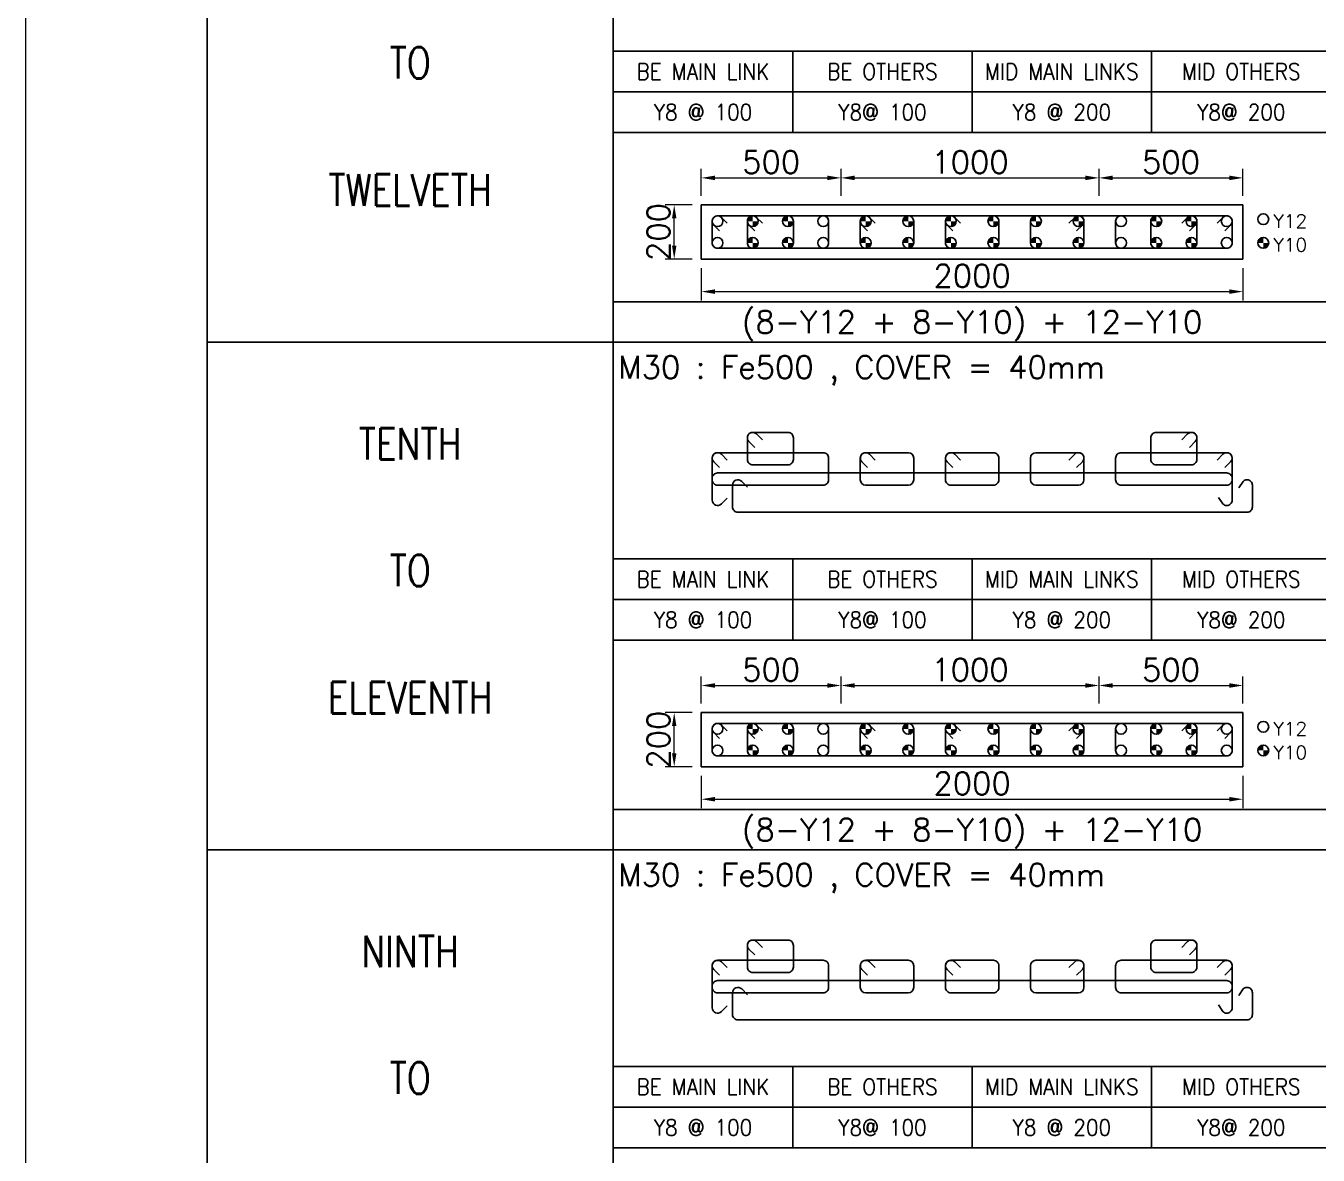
# Model space of a CAD drawing. Header units: millimetres. Extents: x -28339001 to -28288919, y 786803 to 887141.
# Drawn here: x -28339001 to -28324686, y 849219 to 861733 of the extents above; entities that cross this region are included whole.
import ezdxf
from ezdxf.enums import TextEntityAlignment as Align

# ---------------------------------------------------------------- set-up
doc = ezdxf.new("R2010")
doc.units = ezdxf.units.MM
doc.header["$LTSCALE"] = 1000
doc.header["$MEASUREMENT"] = 0
doc.header["$PDMODE"] = 34
doc.header["$PDSIZE"] = -8
doc.layers.get('0').update_dxf_attribs({"lineweight": 5})
for name, color, linetype in [('04 NORMAL TEXT.', 4, 'Continuous'), ('09 COL TEXT-SCH', 2, 'Continuous'), ('14 REINF', 6, 'Continuous'), ('22 TABLE FRAME', 5, 'Continuous'), ('23 STIRRUPS', 5, 'Continuous'), ('SUB TITLE', 3, 'Continuous'), ('TEXT', 4, 'Continuous')]:
    doc.layers.add(name, color=color, linetype=linetype)
doc.layers.add('19 COLUMN', color=1, linetype='Continuous', lineweight=25)
doc.styles.add('ROMANS', font='simplex.shx')
doc.dimstyles.new('D 50', dxfattribs={"dimscale": 100, "dimtxt": 3, "dimasz": 1.5, "dimexe": 1, "dimexo": 1, "dimgap": 0.5, "dimtad": 1, "dimdec": 0, "dimdsep": 46, "dimtxsty": 'ROMANS', "dimcen": 2.5, "dimclrd": 5, "dimclre": 5, "dimclrt": 4, "dimadec": 0, "dimazin": 0, "dimtfac": 1, "dimtdec": 0, "dimtmove": 0, "dimatfit": 3, "dimfxl": 1, "dimlwd": 0, "dimlwe": 0, "dimarcsym": 0})

# ---------------------------------------------------------------- blocks, each defined once
blk = doc.blocks.new('*D35')
at = {"color": 5, "lineweight": 0, "transparency": 16777216}
for p, q in [((-28331518.5659, 853423.0245), (-28331518.5659, 853063.0245)), ((-28325518.5659, 853423.0245), (-28325518.5659, 853063.0245)), ((-28331368.5659, 853163.0245), (-28325668.5659, 853163.0245))]:
    blk.add_line(p, q, dxfattribs=at)
at = {"color": 5, "transparency": 16777216}
for points in [[(-28331368.5659, 853188.0245), (-28331368.5659, 853138.0245), (-28331518.5659, 853163.0245)], [(-28325668.5659, 853138.0245), (-28325668.5659, 853188.0245), (-28325518.5659, 853163.0245)]]:
    blk.add_solid(points, dxfattribs=at)
at = {"layer": 'Defpoints', "color": 0, "transparency": 16777216}
for p in [(-28331518.5659, 853523.0245), (-28325518.5659, 853523.0245), (-28325518.5659, 853163.0245)]:
    blk.add_point(p, dxfattribs=at)
at = {"color": 4, "transparency": 16777216, "insert": (-28328518.5659, 853338.0245), "char_height": 250, "attachment_point": 5, "style": 'ROMANS'}
blk.add_mtext('2000', dxfattribs=at)
blk = doc.blocks.new('*D36')
at = {"color": 5, "lineweight": 0, "transparency": 16777216}
for p, q in [((-28331518.5659, 859048.0245), (-28331518.5659, 858688.0245)), ((-28325518.5659, 859048.0245), (-28325518.5659, 858688.0245)), ((-28331368.5659, 858788.0245), (-28325668.5659, 858788.0245))]:
    blk.add_line(p, q, dxfattribs=at)
at = {"color": 5, "transparency": 16777216}
for points in [[(-28331368.5659, 858813.0245), (-28331368.5659, 858763.0245), (-28331518.5659, 858788.0245)], [(-28325668.5659, 858763.0245), (-28325668.5659, 858813.0245), (-28325518.5659, 858788.0245)]]:
    blk.add_solid(points, dxfattribs=at)
at = {"layer": 'Defpoints', "color": 0, "transparency": 16777216}
for p in [(-28331518.5659, 859148.0245), (-28325518.5659, 859148.0245), (-28325518.5659, 858788.0245)]:
    blk.add_point(p, dxfattribs=at)
at = {"color": 4, "transparency": 16777216, "insert": (-28328518.5659, 858963.0245), "char_height": 250, "attachment_point": 5, "style": 'ROMANS'}
blk.add_mtext('2000', dxfattribs=at)
blk = doc.blocks.new('*D91')
at = {"color": 5, "lineweight": 0, "transparency": 16777216}
for p, q in [((-28331618.5659, 854123.0245), (-28331918.5659, 854123.0245)), ((-28331818.5659, 853673.0245), (-28331818.5659, 853973.0245)), ((-28331618.5659, 853523.0245), (-28331918.5659, 853523.0245))]:
    blk.add_line(p, q, dxfattribs=at)
at = {"color": 5, "transparency": 16777216}
for points in [[(-28331793.5659, 853973.0245), (-28331843.5659, 853973.0245), (-28331818.5659, 854123.0245)], [(-28331843.5659, 853673.0245), (-28331793.5659, 853673.0245), (-28331818.5659, 853523.0245)]]:
    blk.add_solid(points, dxfattribs=at)
at = {"layer": 'Defpoints', "color": 0, "transparency": 16777216}
for p in [(-28331818.5659, 854123.0245), (-28331518.5659, 854123.0245), (-28331518.5659, 853523.0245)]:
    blk.add_point(p, dxfattribs=at)
at = {"color": 4, "transparency": 16777216, "insert": (-28331993.5659, 853823.0245), "char_height": 250, "attachment_point": 5, "rotation": 90, "style": 'ROMANS'}
blk.add_mtext('200', dxfattribs=at)
blk = doc.blocks.new('*D92')
at = {"color": 5, "lineweight": 0, "transparency": 16777216}
for p, q in [((-28331518.5659, 854223.0245), (-28331518.5659, 854523.0245)), ((-28329971.0216, 854223.0245), (-28329971.0216, 854523.0245)), ((-28331368.5659, 854423.0245), (-28330121.0216, 854423.0245))]:
    blk.add_line(p, q, dxfattribs=at)
at = {"color": 5, "transparency": 16777216}
for points in [[(-28331368.5659, 854448.0245), (-28331368.5659, 854398.0245), (-28331518.5659, 854423.0245)], [(-28330121.0216, 854398.0245), (-28330121.0216, 854448.0245), (-28329971.0216, 854423.0245)]]:
    blk.add_solid(points, dxfattribs=at)
at = {"layer": 'Defpoints', "color": 0, "transparency": 16777216}
for p in [(-28329971.0216, 854423.0245), (-28331518.5659, 854123.0245), (-28329971.0216, 854123.0245)]:
    blk.add_point(p, dxfattribs=at)
at = {"color": 4, "transparency": 16777216, "insert": (-28330744.79375, 854598.0245), "char_height": 250, "attachment_point": 5, "style": 'ROMANS'}
blk.add_mtext('500', dxfattribs=at)
blk = doc.blocks.new('*D93')
at = {"color": 5, "lineweight": 0, "transparency": 16777216}
for p, q in [((-28329971.0216, 854223.0245), (-28329971.0216, 854523.0245)), ((-28327112.9038, 854223.0245), (-28327112.9038, 854523.0245)), ((-28329821.0216, 854423.0245), (-28327262.9038, 854423.0245))]:
    blk.add_line(p, q, dxfattribs=at)
at = {"color": 5, "transparency": 16777216}
for points in [[(-28329821.0216, 854448.0245), (-28329821.0216, 854398.0245), (-28329971.0216, 854423.0245)], [(-28327262.9038, 854398.0245), (-28327262.9038, 854448.0245), (-28327112.9038, 854423.0245)]]:
    blk.add_solid(points, dxfattribs=at)
at = {"layer": 'Defpoints', "color": 0, "transparency": 16777216}
for p in [(-28327112.9038, 854423.0245), (-28329971.0216, 854123.0245), (-28327112.9038, 854123.0245)]:
    blk.add_point(p, dxfattribs=at)
at = {"color": 4, "transparency": 16777216, "insert": (-28328541.9627, 854598.0245), "char_height": 250, "attachment_point": 5, "style": 'ROMANS'}
blk.add_mtext('1000', dxfattribs=at)
blk = doc.blocks.new('*D94')
at = {"color": 5, "lineweight": 0, "transparency": 16777216}
for p, q in [((-28327112.9038, 854223.0245), (-28327112.9038, 854523.0245)), ((-28325518.5659, 854223.0245), (-28325518.5659, 854523.0245)), ((-28326962.9038, 854423.0245), (-28325668.5659, 854423.0245))]:
    blk.add_line(p, q, dxfattribs=at)
at = {"color": 5, "transparency": 16777216}
for points in [[(-28326962.9038, 854448.0245), (-28326962.9038, 854398.0245), (-28327112.9038, 854423.0245)], [(-28325668.5659, 854398.0245), (-28325668.5659, 854448.0245), (-28325518.5659, 854423.0245)]]:
    blk.add_solid(points, dxfattribs=at)
at = {"layer": 'Defpoints', "color": 0, "transparency": 16777216}
for p in [(-28325518.5659, 854423.0245), (-28327112.9038, 854123.0245), (-28325518.5659, 854123.0245)]:
    blk.add_point(p, dxfattribs=at)
at = {"color": 4, "transparency": 16777216, "insert": (-28326315.73485, 854598.0245), "char_height": 250, "attachment_point": 5, "style": 'ROMANS'}
blk.add_mtext('500', dxfattribs=at)
blk = doc.blocks.new('*D95')
at = {"color": 5, "lineweight": 0, "transparency": 16777216}
for p, q in [((-28331618.5659, 859748.0245), (-28331918.5659, 859748.0245)), ((-28331818.5659, 859298.0245), (-28331818.5659, 859598.0245)), ((-28331618.5659, 859148.0245), (-28331918.5659, 859148.0245))]:
    blk.add_line(p, q, dxfattribs=at)
at = {"color": 5, "transparency": 16777216}
for points in [[(-28331793.5659, 859598.0245), (-28331843.5659, 859598.0245), (-28331818.5659, 859748.0245)], [(-28331843.5659, 859298.0245), (-28331793.5659, 859298.0245), (-28331818.5659, 859148.0245)]]:
    blk.add_solid(points, dxfattribs=at)
at = {"layer": 'Defpoints', "color": 0, "transparency": 16777216}
for p in [(-28331818.5659, 859748.0245), (-28331518.5659, 859748.0245), (-28331518.5659, 859148.0245)]:
    blk.add_point(p, dxfattribs=at)
at = {"color": 4, "transparency": 16777216, "insert": (-28331993.5659, 859448.0245), "char_height": 250, "attachment_point": 5, "rotation": 90, "style": 'ROMANS'}
blk.add_mtext('200', dxfattribs=at)
blk = doc.blocks.new('*D96')
at = {"color": 5, "lineweight": 0, "transparency": 16777216}
for p, q in [((-28331518.5659, 859848.0245), (-28331518.5659, 860148.0245)), ((-28329971.0216, 859848.0245), (-28329971.0216, 860148.0245)), ((-28331368.5659, 860048.0245), (-28330121.0216, 860048.0245))]:
    blk.add_line(p, q, dxfattribs=at)
at = {"color": 5, "transparency": 16777216}
for points in [[(-28331368.5659, 860073.0245), (-28331368.5659, 860023.0245), (-28331518.5659, 860048.0245)], [(-28330121.0216, 860023.0245), (-28330121.0216, 860073.0245), (-28329971.0216, 860048.0245)]]:
    blk.add_solid(points, dxfattribs=at)
at = {"layer": 'Defpoints', "color": 0, "transparency": 16777216}
for p in [(-28329971.0216, 860048.0245), (-28331518.5659, 859748.0245), (-28329971.0216, 859748.0245)]:
    blk.add_point(p, dxfattribs=at)
at = {"color": 4, "transparency": 16777216, "insert": (-28330744.79375, 860223.0245), "char_height": 250, "attachment_point": 5, "style": 'ROMANS'}
blk.add_mtext('500', dxfattribs=at)
blk = doc.blocks.new('*D97')
at = {"color": 5, "lineweight": 0, "transparency": 16777216}
for p, q in [((-28329971.0216, 859848.0245), (-28329971.0216, 860148.0245)), ((-28327112.9038, 859848.0245), (-28327112.9038, 860148.0245)), ((-28329821.0216, 860048.0245), (-28327262.9038, 860048.0245))]:
    blk.add_line(p, q, dxfattribs=at)
at = {"color": 5, "transparency": 16777216}
for points in [[(-28329821.0216, 860073.0245), (-28329821.0216, 860023.0245), (-28329971.0216, 860048.0245)], [(-28327262.9038, 860023.0245), (-28327262.9038, 860073.0245), (-28327112.9038, 860048.0245)]]:
    blk.add_solid(points, dxfattribs=at)
at = {"layer": 'Defpoints', "color": 0, "transparency": 16777216}
for p in [(-28327112.9038, 860048.0245), (-28329971.0216, 859748.0245), (-28327112.9038, 859748.0245)]:
    blk.add_point(p, dxfattribs=at)
at = {"color": 4, "transparency": 16777216, "insert": (-28328541.9627, 860223.0245), "char_height": 250, "attachment_point": 5, "style": 'ROMANS'}
blk.add_mtext('1000', dxfattribs=at)
blk = doc.blocks.new('*D98')
at = {"color": 5, "lineweight": 0, "transparency": 16777216}
for p, q in [((-28327112.9038, 859848.0245), (-28327112.9038, 860148.0245)), ((-28325518.5659, 859848.0245), (-28325518.5659, 860148.0245)), ((-28326962.9038, 860048.0245), (-28325668.5659, 860048.0245))]:
    blk.add_line(p, q, dxfattribs=at)
at = {"color": 5, "transparency": 16777216}
for points in [[(-28326962.9038, 860073.0245), (-28326962.9038, 860023.0245), (-28327112.9038, 860048.0245)], [(-28325668.5659, 860023.0245), (-28325668.5659, 860073.0245), (-28325518.5659, 860048.0245)]]:
    blk.add_solid(points, dxfattribs=at)
at = {"layer": 'Defpoints', "color": 0, "transparency": 16777216}
for p in [(-28325518.5659, 860048.0245), (-28327112.9038, 859748.0245), (-28325518.5659, 859748.0245)]:
    blk.add_point(p, dxfattribs=at)
at = {"color": 4, "transparency": 16777216, "insert": (-28326315.73485, 860223.0245), "char_height": 250, "attachment_point": 5, "style": 'ROMANS'}
blk.add_mtext('500', dxfattribs=at)

msp = doc.modelspace()

# ---------------------------------------------------------------- hatches: boundary and pattern name
at = {"layer": '14 REINF'}
h = msp.add_hatch(color=6, dxfattribs=at)
edge = h.paths.add_edge_path(flags=0)
edge.add_line((-28331008.6, 859568), (-28330948.6, 859568))
edge.add_line((-28330948.6, 859568), (-28330948.6, 859628))
edge.add_arc((-28330948.6, 859568), 60, 90, 180)
edge = h.paths.add_edge_path(flags=0)
edge.add_line((-28330888.6, 859568), (-28330948.6, 859568))
edge.add_line((-28330948.6, 859568), (-28330948.6, 859508))
edge.add_arc((-28330948.6, 859568), 60, 270, 360)
h = msp.add_hatch(color=6, dxfattribs=at)
edge = h.paths.add_edge_path(flags=0)
edge.add_line((-28330618.6, 859568), (-28330558.6, 859568))
edge.add_line((-28330558.6, 859568), (-28330558.6, 859628))
edge.add_arc((-28330558.6, 859568), 60, 90, 180)
edge = h.paths.add_edge_path(flags=0)
edge.add_line((-28330498.6, 859568), (-28330558.6, 859568))
edge.add_line((-28330558.6, 859568), (-28330558.6, 859508))
edge.add_arc((-28330558.6, 859568), 60, 270, 360)
h = msp.add_hatch(color=6, dxfattribs=at)
edge = h.paths.add_edge_path(flags=0)
edge.add_line((-28329757.1, 859568), (-28329697.1, 859568))
edge.add_line((-28329697.1, 859568), (-28329697.1, 859628))
edge.add_arc((-28329697.1, 859568), 60, 90, 180)
edge = h.paths.add_edge_path(flags=0)
edge.add_line((-28329637.1, 859568), (-28329697.1, 859568))
edge.add_line((-28329697.1, 859568), (-28329697.1, 859508))
edge.add_arc((-28329697.1, 859568), 60, 270, 360)
h = msp.add_hatch(color=6, dxfattribs=at)
edge = h.paths.add_edge_path(flags=0)
edge.add_line((-28329285.7, 859568), (-28329225.7, 859568))
edge.add_line((-28329225.7, 859568), (-28329225.7, 859628))
edge.add_arc((-28329225.7, 859568), 60, 90, 180)
edge = h.paths.add_edge_path(flags=0)
edge.add_line((-28329165.7, 859568), (-28329225.7, 859568))
edge.add_line((-28329225.7, 859568), (-28329225.7, 859508))
edge.add_arc((-28329225.7, 859568), 60, 270, 360)
h = msp.add_hatch(color=6, dxfattribs=at)
edge = h.paths.add_edge_path(flags=0)
edge.add_line((-28328814.3, 859568), (-28328754.3, 859568))
edge.add_line((-28328754.3, 859568), (-28328754.3, 859628))
edge.add_arc((-28328754.3, 859568), 60, 90, 180)
edge = h.paths.add_edge_path(flags=0)
edge.add_line((-28328694.3, 859568), (-28328754.3, 859568))
edge.add_line((-28328754.3, 859568), (-28328754.3, 859508))
edge.add_arc((-28328754.3, 859568), 60, 270, 360)
h = msp.add_hatch(color=6, dxfattribs=at)
edge = h.paths.add_edge_path(flags=0)
edge.add_line((-28328342.9, 859568), (-28328282.9, 859568))
edge.add_line((-28328282.9, 859568), (-28328282.9, 859628))
edge.add_arc((-28328282.9, 859568), 60, 90, 180)
edge = h.paths.add_edge_path(flags=0)
edge.add_line((-28328222.9, 859568), (-28328282.9, 859568))
edge.add_line((-28328282.9, 859568), (-28328282.9, 859508))
edge.add_arc((-28328282.9, 859568), 60, 270, 360)
h = msp.add_hatch(color=6, dxfattribs=at)
edge = h.paths.add_edge_path(flags=0)
edge.add_line((-28327871.4, 859568), (-28327811.4, 859568))
edge.add_line((-28327811.4, 859568), (-28327811.4, 859628))
edge.add_arc((-28327811.4, 859568), 60, 90, 180)
edge = h.paths.add_edge_path(flags=0)
edge.add_line((-28327751.4, 859568), (-28327811.4, 859568))
edge.add_line((-28327811.4, 859568), (-28327811.4, 859508))
edge.add_arc((-28327811.4, 859568), 60, 270, 360)
h = msp.add_hatch(color=6, dxfattribs=at)
edge = h.paths.add_edge_path(flags=0)
edge.add_line((-28327400, 859568), (-28327340, 859568))
edge.add_line((-28327340, 859568), (-28327340, 859628))
edge.add_arc((-28327340, 859568), 60, 90, 180)
edge = h.paths.add_edge_path(flags=0)
edge.add_line((-28327280, 859568), (-28327340, 859568))
edge.add_line((-28327340, 859568), (-28327340, 859508))
edge.add_arc((-28327340, 859568), 60, 270, 360)
h = msp.add_hatch(color=6, dxfattribs=at)
edge = h.paths.add_edge_path(flags=0)
edge.add_line((-28326538.6, 859568), (-28326478.6, 859568))
edge.add_line((-28326478.6, 859568), (-28326478.6, 859628))
edge.add_arc((-28326478.6, 859568), 60, 90, 180)
edge = h.paths.add_edge_path(flags=0)
edge.add_line((-28326418.6, 859568), (-28326478.6, 859568))
edge.add_line((-28326478.6, 859568), (-28326478.6, 859508))
edge.add_arc((-28326478.6, 859568), 60, 270, 360)
h = msp.add_hatch(color=6, dxfattribs=at)
edge = h.paths.add_edge_path(flags=0)
edge.add_line((-28326148.6, 859568), (-28326088.6, 859568))
edge.add_line((-28326088.6, 859568), (-28326088.6, 859628))
edge.add_arc((-28326088.6, 859568), 60, 90, 180)
edge = h.paths.add_edge_path(flags=0)
edge.add_line((-28326028.6, 859568), (-28326088.6, 859568))
edge.add_line((-28326088.6, 859568), (-28326088.6, 859508))
edge.add_arc((-28326088.6, 859568), 60, 270, 360)
h = msp.add_hatch(color=6, dxfattribs=at)
edge = h.paths.add_edge_path(flags=0)
edge.add_line((-28331008.6, 859328), (-28330948.6, 859328))
edge.add_line((-28330948.6, 859328), (-28330948.6, 859388))
edge.add_arc((-28330948.6, 859328), 60, 90, 180)
edge = h.paths.add_edge_path(flags=0)
edge.add_line((-28330888.6, 859328), (-28330948.6, 859328))
edge.add_line((-28330948.6, 859328), (-28330948.6, 859268))
edge.add_arc((-28330948.6, 859328), 60, 270, 360)
h = msp.add_hatch(color=6, dxfattribs=at)
edge = h.paths.add_edge_path(flags=0)
edge.add_line((-28330618.6, 859328), (-28330558.6, 859328))
edge.add_line((-28330558.6, 859328), (-28330558.6, 859388))
edge.add_arc((-28330558.6, 859328), 60, 90, 180)
edge = h.paths.add_edge_path(flags=0)
edge.add_line((-28330498.6, 859328), (-28330558.6, 859328))
edge.add_line((-28330558.6, 859328), (-28330558.6, 859268))
edge.add_arc((-28330558.6, 859328), 60, 270, 360)
h = msp.add_hatch(color=6, dxfattribs=at)
edge = h.paths.add_edge_path(flags=0)
edge.add_line((-28329757.1, 859328), (-28329697.1, 859328))
edge.add_line((-28329697.1, 859328), (-28329697.1, 859388))
edge.add_arc((-28329697.1, 859328), 60, 90, 180)
edge = h.paths.add_edge_path(flags=0)
edge.add_line((-28329637.1, 859328), (-28329697.1, 859328))
edge.add_line((-28329697.1, 859328), (-28329697.1, 859268))
edge.add_arc((-28329697.1, 859328), 60, 270, 360)
h = msp.add_hatch(color=6, dxfattribs=at)
edge = h.paths.add_edge_path(flags=0)
edge.add_line((-28329285.7, 859328), (-28329225.7, 859328))
edge.add_line((-28329225.7, 859328), (-28329225.7, 859388))
edge.add_arc((-28329225.7, 859328), 60, 90, 180)
edge = h.paths.add_edge_path(flags=0)
edge.add_line((-28329165.7, 859328), (-28329225.7, 859328))
edge.add_line((-28329225.7, 859328), (-28329225.7, 859268))
edge.add_arc((-28329225.7, 859328), 60, 270, 360)
h = msp.add_hatch(color=6, dxfattribs=at)
edge = h.paths.add_edge_path(flags=0)
edge.add_line((-28328814.3, 859328), (-28328754.3, 859328))
edge.add_line((-28328754.3, 859328), (-28328754.3, 859388))
edge.add_arc((-28328754.3, 859328), 60, 90, 180)
edge = h.paths.add_edge_path(flags=0)
edge.add_line((-28328694.3, 859328), (-28328754.3, 859328))
edge.add_line((-28328754.3, 859328), (-28328754.3, 859268))
edge.add_arc((-28328754.3, 859328), 60, 270, 360)
h = msp.add_hatch(color=6, dxfattribs=at)
edge = h.paths.add_edge_path(flags=0)
edge.add_line((-28328342.9, 859328), (-28328282.9, 859328))
edge.add_line((-28328282.9, 859328), (-28328282.9, 859388))
edge.add_arc((-28328282.9, 859328), 60, 90, 180)
edge = h.paths.add_edge_path(flags=0)
edge.add_line((-28328222.9, 859328), (-28328282.9, 859328))
edge.add_line((-28328282.9, 859328), (-28328282.9, 859268))
edge.add_arc((-28328282.9, 859328), 60, 270, 360)
h = msp.add_hatch(color=6, dxfattribs=at)
edge = h.paths.add_edge_path(flags=0)
edge.add_line((-28327871.4, 859328), (-28327811.4, 859328))
edge.add_line((-28327811.4, 859328), (-28327811.4, 859388))
edge.add_arc((-28327811.4, 859328), 60, 90, 180)
edge = h.paths.add_edge_path(flags=0)
edge.add_line((-28327751.4, 859328), (-28327811.4, 859328))
edge.add_line((-28327811.4, 859328), (-28327811.4, 859268))
edge.add_arc((-28327811.4, 859328), 60, 270, 360)
h = msp.add_hatch(color=6, dxfattribs=at)
edge = h.paths.add_edge_path(flags=0)
edge.add_line((-28327400, 859328), (-28327340, 859328))
edge.add_line((-28327340, 859328), (-28327340, 859388))
edge.add_arc((-28327340, 859328), 60, 90, 180)
edge = h.paths.add_edge_path(flags=0)
edge.add_line((-28327280, 859328), (-28327340, 859328))
edge.add_line((-28327340, 859328), (-28327340, 859268))
edge.add_arc((-28327340, 859328), 60, 270, 360)
h = msp.add_hatch(color=6, dxfattribs=at)
edge = h.paths.add_edge_path(flags=0)
edge.add_line((-28326538.6, 859328), (-28326478.6, 859328))
edge.add_line((-28326478.6, 859328), (-28326478.6, 859388))
edge.add_arc((-28326478.6, 859328), 60, 90, 180)
edge = h.paths.add_edge_path(flags=0)
edge.add_line((-28326418.6, 859328), (-28326478.6, 859328))
edge.add_line((-28326478.6, 859328), (-28326478.6, 859268))
edge.add_arc((-28326478.6, 859328), 60, 270, 360)
h = msp.add_hatch(color=6, dxfattribs=at)
edge = h.paths.add_edge_path(flags=0)
edge.add_line((-28326148.6, 859328), (-28326088.6, 859328))
edge.add_line((-28326088.6, 859328), (-28326088.6, 859388))
edge.add_arc((-28326088.6, 859328), 60, 90, 180)
edge = h.paths.add_edge_path(flags=0)
edge.add_line((-28326028.6, 859328), (-28326088.6, 859328))
edge.add_line((-28326088.6, 859328), (-28326088.6, 859268))
edge.add_arc((-28326088.6, 859328), 60, 270, 360)
h = msp.add_hatch(color=6, dxfattribs=at)
edge = h.paths.add_edge_path(flags=0)
edge.add_line((-28325353.6, 859328), (-28325293.6, 859328))
edge.add_line((-28325293.6, 859328), (-28325293.6, 859388))
edge.add_arc((-28325293.6, 859328), 60, 90, 180)
edge = h.paths.add_edge_path(flags=0)
edge.add_line((-28325233.6, 859328), (-28325293.6, 859328))
edge.add_line((-28325293.6, 859328), (-28325293.6, 859268))
edge.add_arc((-28325293.6, 859328), 60, 270, 360)
h = msp.add_hatch(color=6, dxfattribs=at)
edge = h.paths.add_edge_path(flags=0)
edge.add_line((-28331008.6, 853943), (-28330948.6, 853943))
edge.add_line((-28330948.6, 853943), (-28330948.6, 854003))
edge.add_arc((-28330948.6, 853943), 60, 90, 180)
edge = h.paths.add_edge_path(flags=0)
edge.add_line((-28330888.6, 853943), (-28330948.6, 853943))
edge.add_line((-28330948.6, 853943), (-28330948.6, 853883))
edge.add_arc((-28330948.6, 853943), 60, 270, 360)
h = msp.add_hatch(color=6, dxfattribs=at)
edge = h.paths.add_edge_path(flags=0)
edge.add_line((-28330618.6, 853943), (-28330558.6, 853943))
edge.add_line((-28330558.6, 853943), (-28330558.6, 854003))
edge.add_arc((-28330558.6, 853943), 60, 90, 180)
edge = h.paths.add_edge_path(flags=0)
edge.add_line((-28330498.6, 853943), (-28330558.6, 853943))
edge.add_line((-28330558.6, 853943), (-28330558.6, 853883))
edge.add_arc((-28330558.6, 853943), 60, 270, 360)
h = msp.add_hatch(color=6, dxfattribs=at)
edge = h.paths.add_edge_path(flags=0)
edge.add_line((-28329757.1, 853943), (-28329697.1, 853943))
edge.add_line((-28329697.1, 853943), (-28329697.1, 854003))
edge.add_arc((-28329697.1, 853943), 60, 90, 180)
edge = h.paths.add_edge_path(flags=0)
edge.add_line((-28329637.1, 853943), (-28329697.1, 853943))
edge.add_line((-28329697.1, 853943), (-28329697.1, 853883))
edge.add_arc((-28329697.1, 853943), 60, 270, 360)
h = msp.add_hatch(color=6, dxfattribs=at)
edge = h.paths.add_edge_path(flags=0)
edge.add_line((-28329285.7, 853943), (-28329225.7, 853943))
edge.add_line((-28329225.7, 853943), (-28329225.7, 854003))
edge.add_arc((-28329225.7, 853943), 60, 90, 180)
edge = h.paths.add_edge_path(flags=0)
edge.add_line((-28329165.7, 853943), (-28329225.7, 853943))
edge.add_line((-28329225.7, 853943), (-28329225.7, 853883))
edge.add_arc((-28329225.7, 853943), 60, 270, 360)
h = msp.add_hatch(color=6, dxfattribs=at)
edge = h.paths.add_edge_path(flags=0)
edge.add_line((-28328814.3, 853943), (-28328754.3, 853943))
edge.add_line((-28328754.3, 853943), (-28328754.3, 854003))
edge.add_arc((-28328754.3, 853943), 60, 90, 180)
edge = h.paths.add_edge_path(flags=0)
edge.add_line((-28328694.3, 853943), (-28328754.3, 853943))
edge.add_line((-28328754.3, 853943), (-28328754.3, 853883))
edge.add_arc((-28328754.3, 853943), 60, 270, 360)
h = msp.add_hatch(color=6, dxfattribs=at)
edge = h.paths.add_edge_path(flags=0)
edge.add_line((-28328342.9, 853943), (-28328282.9, 853943))
edge.add_line((-28328282.9, 853943), (-28328282.9, 854003))
edge.add_arc((-28328282.9, 853943), 60, 90, 180)
edge = h.paths.add_edge_path(flags=0)
edge.add_line((-28328222.9, 853943), (-28328282.9, 853943))
edge.add_line((-28328282.9, 853943), (-28328282.9, 853883))
edge.add_arc((-28328282.9, 853943), 60, 270, 360)
h = msp.add_hatch(color=6, dxfattribs=at)
edge = h.paths.add_edge_path(flags=0)
edge.add_line((-28327871.4, 853943), (-28327811.4, 853943))
edge.add_line((-28327811.4, 853943), (-28327811.4, 854003))
edge.add_arc((-28327811.4, 853943), 60, 90, 180)
edge = h.paths.add_edge_path(flags=0)
edge.add_line((-28327751.4, 853943), (-28327811.4, 853943))
edge.add_line((-28327811.4, 853943), (-28327811.4, 853883))
edge.add_arc((-28327811.4, 853943), 60, 270, 360)
h = msp.add_hatch(color=6, dxfattribs=at)
edge = h.paths.add_edge_path(flags=0)
edge.add_line((-28327400, 853943), (-28327340, 853943))
edge.add_line((-28327340, 853943), (-28327340, 854003))
edge.add_arc((-28327340, 853943), 60, 90, 180)
edge = h.paths.add_edge_path(flags=0)
edge.add_line((-28327280, 853943), (-28327340, 853943))
edge.add_line((-28327340, 853943), (-28327340, 853883))
edge.add_arc((-28327340, 853943), 60, 270, 360)
h = msp.add_hatch(color=6, dxfattribs=at)
edge = h.paths.add_edge_path(flags=0)
edge.add_line((-28326538.6, 853943), (-28326478.6, 853943))
edge.add_line((-28326478.6, 853943), (-28326478.6, 854003))
edge.add_arc((-28326478.6, 853943), 60, 90, 180)
edge = h.paths.add_edge_path(flags=0)
edge.add_line((-28326418.6, 853943), (-28326478.6, 853943))
edge.add_line((-28326478.6, 853943), (-28326478.6, 853883))
edge.add_arc((-28326478.6, 853943), 60, 270, 360)
h = msp.add_hatch(color=6, dxfattribs=at)
edge = h.paths.add_edge_path(flags=0)
edge.add_line((-28326148.6, 853943), (-28326088.6, 853943))
edge.add_line((-28326088.6, 853943), (-28326088.6, 854003))
edge.add_arc((-28326088.6, 853943), 60, 90, 180)
edge = h.paths.add_edge_path(flags=0)
edge.add_line((-28326028.6, 853943), (-28326088.6, 853943))
edge.add_line((-28326088.6, 853943), (-28326088.6, 853883))
edge.add_arc((-28326088.6, 853943), 60, 270, 360)
h = msp.add_hatch(color=6, dxfattribs=at)
edge = h.paths.add_edge_path(flags=0)
edge.add_line((-28331008.6, 853703), (-28330948.6, 853703))
edge.add_line((-28330948.6, 853703), (-28330948.6, 853763))
edge.add_arc((-28330948.6, 853703), 60, 90, 180)
edge = h.paths.add_edge_path(flags=0)
edge.add_line((-28330888.6, 853703), (-28330948.6, 853703))
edge.add_line((-28330948.6, 853703), (-28330948.6, 853643))
edge.add_arc((-28330948.6, 853703), 60, 270, 360)
h = msp.add_hatch(color=6, dxfattribs=at)
edge = h.paths.add_edge_path(flags=0)
edge.add_line((-28330618.6, 853703), (-28330558.6, 853703))
edge.add_line((-28330558.6, 853703), (-28330558.6, 853763))
edge.add_arc((-28330558.6, 853703), 60, 90, 180)
edge = h.paths.add_edge_path(flags=0)
edge.add_line((-28330498.6, 853703), (-28330558.6, 853703))
edge.add_line((-28330558.6, 853703), (-28330558.6, 853643))
edge.add_arc((-28330558.6, 853703), 60, 270, 360)
h = msp.add_hatch(color=6, dxfattribs=at)
edge = h.paths.add_edge_path(flags=0)
edge.add_line((-28329757.1, 853703), (-28329697.1, 853703))
edge.add_line((-28329697.1, 853703), (-28329697.1, 853763))
edge.add_arc((-28329697.1, 853703), 60, 90, 180)
edge = h.paths.add_edge_path(flags=0)
edge.add_line((-28329637.1, 853703), (-28329697.1, 853703))
edge.add_line((-28329697.1, 853703), (-28329697.1, 853643))
edge.add_arc((-28329697.1, 853703), 60, 270, 360)
h = msp.add_hatch(color=6, dxfattribs=at)
edge = h.paths.add_edge_path(flags=0)
edge.add_line((-28329285.7, 853703), (-28329225.7, 853703))
edge.add_line((-28329225.7, 853703), (-28329225.7, 853763))
edge.add_arc((-28329225.7, 853703), 60, 90, 180)
edge = h.paths.add_edge_path(flags=0)
edge.add_line((-28329165.7, 853703), (-28329225.7, 853703))
edge.add_line((-28329225.7, 853703), (-28329225.7, 853643))
edge.add_arc((-28329225.7, 853703), 60, 270, 360)
h = msp.add_hatch(color=6, dxfattribs=at)
edge = h.paths.add_edge_path(flags=0)
edge.add_line((-28328814.3, 853703), (-28328754.3, 853703))
edge.add_line((-28328754.3, 853703), (-28328754.3, 853763))
edge.add_arc((-28328754.3, 853703), 60, 90, 180)
edge = h.paths.add_edge_path(flags=0)
edge.add_line((-28328694.3, 853703), (-28328754.3, 853703))
edge.add_line((-28328754.3, 853703), (-28328754.3, 853643))
edge.add_arc((-28328754.3, 853703), 60, 270, 360)
h = msp.add_hatch(color=6, dxfattribs=at)
edge = h.paths.add_edge_path(flags=0)
edge.add_line((-28328342.9, 853703), (-28328282.9, 853703))
edge.add_line((-28328282.9, 853703), (-28328282.9, 853763))
edge.add_arc((-28328282.9, 853703), 60, 90, 180)
edge = h.paths.add_edge_path(flags=0)
edge.add_line((-28328222.9, 853703), (-28328282.9, 853703))
edge.add_line((-28328282.9, 853703), (-28328282.9, 853643))
edge.add_arc((-28328282.9, 853703), 60, 270, 360)
h = msp.add_hatch(color=6, dxfattribs=at)
edge = h.paths.add_edge_path(flags=0)
edge.add_line((-28327871.4, 853703), (-28327811.4, 853703))
edge.add_line((-28327811.4, 853703), (-28327811.4, 853763))
edge.add_arc((-28327811.4, 853703), 60, 90, 180)
edge = h.paths.add_edge_path(flags=0)
edge.add_line((-28327751.4, 853703), (-28327811.4, 853703))
edge.add_line((-28327811.4, 853703), (-28327811.4, 853643))
edge.add_arc((-28327811.4, 853703), 60, 270, 360)
h = msp.add_hatch(color=6, dxfattribs=at)
edge = h.paths.add_edge_path(flags=0)
edge.add_line((-28327400, 853703), (-28327340, 853703))
edge.add_line((-28327340, 853703), (-28327340, 853763))
edge.add_arc((-28327340, 853703), 60, 90, 180)
edge = h.paths.add_edge_path(flags=0)
edge.add_line((-28327280, 853703), (-28327340, 853703))
edge.add_line((-28327340, 853703), (-28327340, 853643))
edge.add_arc((-28327340, 853703), 60, 270, 360)
h = msp.add_hatch(color=6, dxfattribs=at)
edge = h.paths.add_edge_path(flags=0)
edge.add_line((-28326538.6, 853703), (-28326478.6, 853703))
edge.add_line((-28326478.6, 853703), (-28326478.6, 853763))
edge.add_arc((-28326478.6, 853703), 60, 90, 180)
edge = h.paths.add_edge_path(flags=0)
edge.add_line((-28326418.6, 853703), (-28326478.6, 853703))
edge.add_line((-28326478.6, 853703), (-28326478.6, 853643))
edge.add_arc((-28326478.6, 853703), 60, 270, 360)
h = msp.add_hatch(color=6, dxfattribs=at)
edge = h.paths.add_edge_path(flags=0)
edge.add_line((-28326148.6, 853703), (-28326088.6, 853703))
edge.add_line((-28326088.6, 853703), (-28326088.6, 853763))
edge.add_arc((-28326088.6, 853703), 60, 90, 180)
edge = h.paths.add_edge_path(flags=0)
edge.add_line((-28326028.6, 853703), (-28326088.6, 853703))
edge.add_line((-28326088.6, 853703), (-28326088.6, 853643))
edge.add_arc((-28326088.6, 853703), 60, 270, 360)
h = msp.add_hatch(color=6, dxfattribs=at)
edge = h.paths.add_edge_path(flags=0)
edge.add_line((-28325353.6, 853703), (-28325293.6, 853703))
edge.add_line((-28325293.6, 853703), (-28325293.6, 853763))
edge.add_arc((-28325293.6, 853703), 60, 90, 180)
edge = h.paths.add_edge_path(flags=0)
edge.add_line((-28325233.6, 853703), (-28325293.6, 853703))
edge.add_line((-28325293.6, 853703), (-28325293.6, 853643))
edge.add_arc((-28325293.6, 853703), 60, 270, 360)

# ---------------------------------------------------------------- linework, layer by layer
msp.add_lwpolyline([(-28339000.9, 869475.8), (-28314656.1, 869475.8), (-28314656.1, 801975.8), (-28339000.9, 801975.8)], close=True)
at = {"layer": '14 REINF', "color": 6}
for centre in [(-28325293.6, 859590.5), (-28331338.6, 859568), (-28330948.6, 859568), (-28330558.6, 859568), (-28330168.6, 859568), (-28329697.1, 859568), (-28329225.7, 859568), (-28328754.3, 859568), (-28328282.9, 859568), (-28327811.4, 859568), (-28327340, 859568), (-28326868.6, 859568), (-28326478.6, 859568), (-28326088.6, 859568), (-28325698.6, 859568), (-28331338.6, 859328), (-28330948.6, 859328), (-28330558.6, 859328), (-28330168.6, 859328), (-28329697.1, 859328), (-28329225.7, 859328), (-28328754.3, 859328), (-28328282.9, 859328), (-28327811.4, 859328), (-28327340, 859328), (-28326868.6, 859328), (-28326478.6, 859328), (-28326088.6, 859328), (-28325698.6, 859328), (-28325293.6, 859328), (-28331338.6, 853943), (-28330948.6, 853943), (-28330558.6, 853943), (-28330168.6, 853943), (-28329697.1, 853943), (-28329225.7, 853943), (-28328754.3, 853943), (-28328282.9, 853943), (-28327811.4, 853943), (-28327340, 853943), (-28326868.6, 853943), (-28326478.6, 853943), (-28326088.6, 853943), (-28325698.6, 853943), (-28325293.6, 853965.5), (-28331338.6, 853703), (-28330948.6, 853703), (-28330558.6, 853703), (-28330168.6, 853703), (-28329697.1, 853703), (-28329225.7, 853703), (-28328754.3, 853703), (-28328282.9, 853703), (-28327811.4, 853703), (-28327340, 853703), (-28326868.6, 853703), (-28326478.6, 853703), (-28326088.6, 853703), (-28325698.6, 853703), (-28325293.6, 853703)]:
    msp.add_circle(centre, 60, dxfattribs=at)
at = {"layer": '19 COLUMN', "color": 4}
for points in [[(-28325518.6, 859748), (-28331518.6, 859748)], [(-28331518.6, 859748), (-28331518.6, 859148)], [(-28325518.6, 859148), (-28325518.6, 859748)], [(-28331518.6, 859148), (-28325518.6, 859148)], [(-28325518.6, 854123), (-28331518.6, 854123)], [(-28331518.6, 854123), (-28331518.6, 853523)], [(-28325518.6, 853523), (-28325518.6, 854123)], [(-28331518.6, 853523), (-28325518.6, 853523)]]:
    msp.add_lwpolyline(points, dxfattribs=at)
at = {"layer": '22 TABLE FRAME', "color": 5, "linetype": 'Continuous'}
for p, q in [((-28336993.6, 863850.8), (-28336993.6, 789225.8)), ((-28332493.6, 863850.8), (-28332493.6, 789225.8)), ((-28332493.6, 861450.8), (-28315603.6, 861450.8)), ((-28330506.1, 861450.8), (-28330506.1, 860550.8)), ((-28328518.6, 861450.8), (-28328518.6, 860550.8)), ((-28326531.1, 861450.8), (-28326531.1, 860550.8)), ((-28332493.6, 861000.8), (-28315603.6, 861000.8)), ((-28332493.6, 860550.8), (-28315603.6, 860550.8)), ((-28332493.6, 858675.8), (-28315603.6, 858675.8)), ((-28336993.6, 858225.8), (-28315603.6, 858225.8)), ((-28332493.6, 855825.8), (-28315603.6, 855825.8)), ((-28330506.1, 855825.8), (-28330506.1, 854925.8)), ((-28328518.6, 855825.8), (-28328518.6, 854925.8)), ((-28326531.1, 855825.8), (-28326531.1, 854925.8)), ((-28332493.6, 855375.8), (-28315603.6, 855375.8)), ((-28332493.6, 854925.8), (-28315603.6, 854925.8)), ((-28332493.6, 853050.8), (-28315603.6, 853050.8)), ((-28336993.6, 852600.8), (-28315603.6, 852600.8)), ((-28332493.6, 850200.8), (-28315603.6, 850200.8)), ((-28330506.1, 850200.8), (-28330506.1, 849300.8)), ((-28328518.6, 850200.8), (-28328518.6, 849300.8)), ((-28326531.1, 850200.8), (-28326531.1, 849300.8)), ((-28332493.6, 849750.8), (-28315603.6, 849750.8)), ((-28332493.6, 849300.8), (-28315603.6, 849300.8))]:
    msp.add_line(p, q, dxfattribs=at)
at = {"layer": '23 STIRRUPS', "color": 5}
for points in [[(-28331317.4, 859462), (-28331381, 859525.6, -0.668178), (-28331338.6, 859628), (-28325698.6, 859628, -0.4142136), (-28325638.6, 859568), (-28325638.6, 859328, -0.4142136), (-28325698.6, 859268), (-28331338.6, 859268, -0.4142136), (-28331398.6, 859328), (-28331398.6, 859568, -0.6681793), (-28331296.1, 859610.5), (-28331232.5, 859546.8)], [(-28331317.4, 859462), (-28331381, 859525.6, -0.668178), (-28331338.6, 859628), (-28330168.6, 859628, -0.4142136), (-28330108.6, 859568), (-28330108.6, 859328, -0.4142136), (-28330168.6, 859268), (-28331338.6, 859268, -0.4142136), (-28331398.6, 859328), (-28331398.6, 859568, -0.6681793), (-28331296.1, 859610.5), (-28331232.5, 859546.8)], [(-28330927.4, 859462), (-28330991, 859525.6, -0.668178), (-28330948.6, 859628), (-28330558.6, 859628, -0.4142136), (-28330498.6, 859568), (-28330498.6, 859328, -0.4142136), (-28330558.6, 859268), (-28330948.6, 859268, -0.4142136), (-28331008.6, 859328), (-28331008.6, 859568, -0.6681793), (-28330906.1, 859610.5), (-28330842.5, 859546.8)], [(-28329675.9, 859462), (-28329739.5, 859525.6, -0.6680424), (-28329697.1, 859628), (-28329225.7, 859628, -0.4140671), (-28329165.7, 859568), (-28329165.7, 859328, -0.4140671), (-28329225.7, 859268), (-28329697.1, 859268, -0.4141037), (-28329757.1, 859328), (-28329757.1, 859568, -0.6681793), (-28329654.7, 859610.5), (-28329591, 859546.8)], [(-28328733.1, 859462), (-28328796.7, 859525.6, -0.6682232), (-28328754.3, 859628), (-28328282.8, 859628, -0.4142502), (-28328222.8, 859568), (-28328222.8, 859328, -0.4142502), (-28328282.8, 859268), (-28328754.3, 859268, -0.4142502), (-28328814.3, 859328), (-28328814.3, 859568, -0.6681793), (-28328711.9, 859610.5), (-28328648.2, 859546.8)], [(-28327446.1, 859546.8), (-28327382.4, 859610.5, -0.6681793), (-28327280, 859568), (-28327280, 859328, -0.4141037), (-28327340, 859268), (-28327811.4, 859268, -0.4140671), (-28327871.4, 859328), (-28327871.4, 859568, -0.4140671), (-28327811.4, 859628), (-28327340, 859628, -0.6680424), (-28327297.6, 859525.6), (-28327361.2, 859462)], [(-28325804.6, 859546.8), (-28325741, 859610.5, -0.6681793), (-28325638.6, 859568), (-28325638.6, 859328, -0.4142136), (-28325698.6, 859268), (-28326868.6, 859268, -0.4142136), (-28326928.6, 859328), (-28326928.6, 859568, -0.4142136), (-28326868.6, 859628), (-28325698.6, 859628, -0.668178), (-28325656.1, 859525.6), (-28325719.8, 859462)], [(-28326194.6, 859546.8), (-28326131, 859610.5, -0.6681793), (-28326028.6, 859568), (-28326028.6, 859328, -0.4142136), (-28326088.6, 859268), (-28326478.6, 859268, -0.4142136), (-28326538.6, 859328), (-28326538.6, 859568, -0.4142136), (-28326478.6, 859628), (-28326088.6, 859628, -0.668178), (-28326046.1, 859525.6), (-28326109.8, 859462)], [(-28330927.4, 857062), (-28330991, 857125.6, -0.668178), (-28330948.6, 857228), (-28330558.6, 857228, -0.4142136), (-28330498.6, 857168), (-28330498.6, 856928, -0.4142136), (-28330558.6, 856868), (-28330948.6, 856868, -0.4142136), (-28331008.6, 856928), (-28331008.6, 857168, -0.6681793), (-28330906.1, 857210.5), (-28330842.5, 857146.8)], [(-28326194.6, 857146.8), (-28326131, 857210.5, -0.6681793), (-28326028.6, 857168), (-28326028.6, 856928, -0.4142136), (-28326088.6, 856868), (-28326478.6, 856868, -0.4142136), (-28326538.6, 856928), (-28326538.6, 857168, -0.4142136), (-28326478.6, 857228), (-28326088.6, 857228, -0.668178), (-28326046.1, 857125.6), (-28326109.8, 857062)], [(-28331317.4, 856837), (-28331381, 856900.6, -0.668178), (-28331338.6, 857003), (-28330168.6, 857003, -0.4142136), (-28330108.6, 856943), (-28330108.6, 856703, -0.4142136), (-28330168.6, 856643), (-28331338.6, 856643, -0.4142136), (-28331398.6, 856703), (-28331398.6, 856943, -0.6681793), (-28331296.1, 856985.5), (-28331232.5, 856921.8)], [(-28329675.9, 856837), (-28329739.5, 856900.6, -0.6680424), (-28329697.1, 857003), (-28329225.7, 857003, -0.4140671), (-28329165.7, 856943), (-28329165.7, 856703, -0.4140671), (-28329225.7, 856643), (-28329697.1, 856643, -0.4141037), (-28329757.1, 856703), (-28329757.1, 856943, -0.6681793), (-28329654.7, 856985.5), (-28329591, 856921.8)], [(-28328733.1, 856837), (-28328796.7, 856900.6, -0.6682232), (-28328754.3, 857003), (-28328282.8, 857003, -0.4142502), (-28328222.8, 856943), (-28328222.8, 856703, -0.4142502), (-28328282.8, 856643), (-28328754.3, 856643, -0.4142502), (-28328814.3, 856703), (-28328814.3, 856943, -0.6681793), (-28328711.9, 856985.5), (-28328648.2, 856921.8)], [(-28327446.1, 856921.8), (-28327382.4, 856985.5, -0.6681793), (-28327280, 856943), (-28327280, 856703, -0.4141037), (-28327340, 856643), (-28327811.4, 856643, -0.4140671), (-28327871.4, 856703), (-28327871.4, 856943, -0.4140671), (-28327811.4, 857003), (-28327340, 857003, -0.6680424), (-28327297.6, 856900.6), (-28327361.2, 856837)], [(-28325804.6, 856921.8), (-28325741, 856985.5, -0.6681793), (-28325638.6, 856943), (-28325638.6, 856703, -0.4142136), (-28325698.6, 856643), (-28326868.6, 856643, -0.4142136), (-28326928.6, 856703), (-28326928.6, 856943, -0.4142136), (-28326868.6, 857003), (-28325698.6, 857003, -0.668178), (-28325656.1, 856900.6), (-28325719.8, 856837)], [(-28325788.6, 856508), (-28325741, 856435.6, 0.1989119), (-28325698.6, 856418, 0.4142136), (-28325638.6, 856478), (-28325638.6, 856718, 0.4142136), (-28325698.6, 856778), (-28331338.6, 856778, 0.4142136), (-28331398.6, 856718), (-28331398.6, 856478, 0.6681793), (-28331296.1, 856435.6), (-28331232.5, 856499.2)], [(-28325563.6, 856613), (-28325516, 856685.5, -0.1989119), (-28325473.6, 856703, -0.4142136), (-28325413.6, 856643), (-28325413.6, 856403, -0.4142136), (-28325473.6, 856343), (-28331113.6, 856343, -0.4142136), (-28331173.6, 856403), (-28331173.6, 856643, -0.6681793), (-28331071.1, 856685.5), (-28331007.5, 856621.8)], [(-28331317.4, 853837), (-28331381, 853900.6, -0.668178), (-28331338.6, 854003), (-28325698.6, 854003, -0.4142136), (-28325638.6, 853943), (-28325638.6, 853703, -0.4142136), (-28325698.6, 853643), (-28331338.6, 853643, -0.4142136), (-28331398.6, 853703), (-28331398.6, 853943, -0.6681793), (-28331296.1, 853985.5), (-28331232.5, 853921.8)], [(-28331317.4, 853837), (-28331381, 853900.6, -0.668178), (-28331338.6, 854003), (-28330168.6, 854003, -0.4142136), (-28330108.6, 853943), (-28330108.6, 853703, -0.4142136), (-28330168.6, 853643), (-28331338.6, 853643, -0.4142136), (-28331398.6, 853703), (-28331398.6, 853943, -0.6681793), (-28331296.1, 853985.5), (-28331232.5, 853921.8)], [(-28330927.4, 853837), (-28330991, 853900.6, -0.668178), (-28330948.6, 854003), (-28330558.6, 854003, -0.4142136), (-28330498.6, 853943), (-28330498.6, 853703, -0.4142136), (-28330558.6, 853643), (-28330948.6, 853643, -0.4142136), (-28331008.6, 853703), (-28331008.6, 853943, -0.6681793), (-28330906.1, 853985.5), (-28330842.5, 853921.8)], [(-28329675.9, 853837), (-28329739.5, 853900.6, -0.6680424), (-28329697.1, 854003), (-28329225.7, 854003, -0.4140671), (-28329165.7, 853943), (-28329165.7, 853703, -0.4140671), (-28329225.7, 853643), (-28329697.1, 853643, -0.4141037), (-28329757.1, 853703), (-28329757.1, 853943, -0.6681793), (-28329654.7, 853985.5), (-28329591, 853921.8)], [(-28328733.1, 853837), (-28328796.7, 853900.6, -0.6682232), (-28328754.3, 854003), (-28328282.8, 854003, -0.4142502), (-28328222.8, 853943), (-28328222.8, 853703, -0.4142502), (-28328282.8, 853643), (-28328754.3, 853643, -0.4142502), (-28328814.3, 853703), (-28328814.3, 853943, -0.6681793), (-28328711.9, 853985.5), (-28328648.2, 853921.8)], [(-28327446.1, 853921.8), (-28327382.4, 853985.5, -0.6681793), (-28327280, 853943), (-28327280, 853703, -0.4141037), (-28327340, 853643), (-28327811.4, 853643, -0.4140671), (-28327871.4, 853703), (-28327871.4, 853943, -0.4140671), (-28327811.4, 854003), (-28327340, 854003, -0.6680424), (-28327297.6, 853900.6), (-28327361.2, 853837)], [(-28325804.6, 853921.8), (-28325741, 853985.5, -0.6681793), (-28325638.6, 853943), (-28325638.6, 853703, -0.4142136), (-28325698.6, 853643), (-28326868.6, 853643, -0.4142136), (-28326928.6, 853703), (-28326928.6, 853943, -0.4142136), (-28326868.6, 854003), (-28325698.6, 854003, -0.668178), (-28325656.1, 853900.6), (-28325719.8, 853837)], [(-28326194.6, 853921.8), (-28326131, 853985.5, -0.6681793), (-28326028.6, 853943), (-28326028.6, 853703, -0.4142136), (-28326088.6, 853643), (-28326478.6, 853643, -0.4142136), (-28326538.6, 853703), (-28326538.6, 853943, -0.4142136), (-28326478.6, 854003), (-28326088.6, 854003, -0.668178), (-28326046.1, 853900.6), (-28326109.8, 853837)], [(-28330927.4, 851437), (-28330991, 851500.6, -0.668178), (-28330948.6, 851603), (-28330558.6, 851603, -0.4142136), (-28330498.6, 851543), (-28330498.6, 851303, -0.4142136), (-28330558.6, 851243), (-28330948.6, 851243, -0.4142136), (-28331008.6, 851303), (-28331008.6, 851543, -0.6681793), (-28330906.1, 851585.5), (-28330842.5, 851521.8)], [(-28326194.6, 851521.8), (-28326131, 851585.5, -0.6681793), (-28326028.6, 851543), (-28326028.6, 851303, -0.4142136), (-28326088.6, 851243), (-28326478.6, 851243, -0.4142136), (-28326538.6, 851303), (-28326538.6, 851543, -0.4142136), (-28326478.6, 851603), (-28326088.6, 851603, -0.668178), (-28326046.1, 851500.6), (-28326109.8, 851437)], [(-28331317.4, 851212), (-28331381, 851275.6, -0.668178), (-28331338.6, 851378), (-28330168.6, 851378, -0.4142136), (-28330108.6, 851318), (-28330108.6, 851078, -0.4142136), (-28330168.6, 851018), (-28331338.6, 851018, -0.4142136), (-28331398.6, 851078), (-28331398.6, 851318, -0.6681793), (-28331296.1, 851360.5), (-28331232.5, 851296.8)], [(-28329675.9, 851212), (-28329739.5, 851275.6, -0.6680424), (-28329697.1, 851378), (-28329225.7, 851378, -0.4140671), (-28329165.7, 851318), (-28329165.7, 851078, -0.4140671), (-28329225.7, 851018), (-28329697.1, 851018, -0.4141037), (-28329757.1, 851078), (-28329757.1, 851318, -0.6681793), (-28329654.7, 851360.5), (-28329591, 851296.8)], [(-28328733.1, 851212), (-28328796.7, 851275.6, -0.6682232), (-28328754.3, 851378), (-28328282.8, 851378, -0.4142502), (-28328222.8, 851318), (-28328222.8, 851078, -0.4142502), (-28328282.8, 851018), (-28328754.3, 851018, -0.4142502), (-28328814.3, 851078), (-28328814.3, 851318, -0.6681793), (-28328711.9, 851360.5), (-28328648.2, 851296.8)], [(-28327446.1, 851296.8), (-28327382.4, 851360.5, -0.6681793), (-28327280, 851318), (-28327280, 851078, -0.4141037), (-28327340, 851018), (-28327811.4, 851018, -0.4140671), (-28327871.4, 851078), (-28327871.4, 851318, -0.4140671), (-28327811.4, 851378), (-28327340, 851378, -0.6680424), (-28327297.6, 851275.6), (-28327361.2, 851212)], [(-28325804.6, 851296.8), (-28325741, 851360.5, -0.6681793), (-28325638.6, 851318), (-28325638.6, 851078, -0.4142136), (-28325698.6, 851018), (-28326868.6, 851018, -0.4142136), (-28326928.6, 851078), (-28326928.6, 851318, -0.4142136), (-28326868.6, 851378), (-28325698.6, 851378, -0.668178), (-28325656.1, 851275.6), (-28325719.8, 851212)], [(-28325788.6, 850883), (-28325741, 850810.6, 0.1989119), (-28325698.6, 850793, 0.4142136), (-28325638.6, 850853), (-28325638.6, 851093, 0.4142136), (-28325698.6, 851153), (-28331338.6, 851153, 0.4142136), (-28331398.6, 851093), (-28331398.6, 850853, 0.6681793), (-28331296.1, 850810.6), (-28331232.5, 850874.2)], [(-28325563.6, 850988), (-28325516, 851060.5, -0.1989119), (-28325473.6, 851078, -0.4142136), (-28325413.6, 851018), (-28325413.6, 850778, -0.4142136), (-28325473.6, 850718), (-28331113.6, 850718, -0.4142136), (-28331173.6, 850778), (-28331173.6, 851018, -0.6681793), (-28331071.1, 851060.5), (-28331007.5, 850996.8)]]:
    msp.add_lwpolyline(points, format="xyb", dxfattribs=at)

# ---------------------------------------------------------------- texts
at = {"layer": '04 NORMAL TEXT.', "color": 4, "style": 'ROMANS', "width": 0.9}
for s, p in [('BE MAIN LINK', (-28331499.8, 861225.8)), ('BE OTHERS', (-28329512.3, 861225.8)), ('MID MAIN LINKS', (-28327524.8, 861225.8)), ('MID OTHERS', (-28325537.3, 861225.8)), ('Y8 @ 100', (-28331499.8, 860775.8)), ('Y8@ 100', (-28329512.3, 860775.8)), ('Y8 @ 200', (-28327524.8, 860775.8)), ('Y8@ 200', (-28325537.3, 860775.8)), ('BE MAIN LINK', (-28331499.8, 855600.8)), ('BE OTHERS', (-28329512.3, 855600.8)), ('MID MAIN LINKS', (-28327524.8, 855600.8)), ('MID OTHERS', (-28325537.3, 855600.8)), ('Y8 @ 100', (-28331499.8, 855150.8)), ('Y8@ 100', (-28329512.3, 855150.8)), ('Y8 @ 200', (-28327524.8, 855150.8)), ('Y8@ 200', (-28325537.3, 855150.8)), ('BE MAIN LINK', (-28331499.8, 849975.8)), ('BE OTHERS', (-28329512.3, 849975.8)), ('MID MAIN LINKS', (-28327524.8, 849975.8)), ('MID OTHERS', (-28325537.3, 849975.8)), ('Y8 @ 100', (-28331499.8, 849525.8)), ('Y8@ 100', (-28329512.3, 849525.8)), ('Y8 @ 200', (-28327524.8, 849525.8)), ('Y8@ 200', (-28325537.3, 849525.8))]:
    msp.add_text(s, height=180, dxfattribs=at).set_placement(p, align=Align.MIDDLE_CENTER)
at = {"layer": '09 COL TEXT-SCH', "color": 3, "linetype": 'Continuous', "style": 'ROMANS'}
for p in [(-28328518.6, 858450.8), (-28328518.6, 852825.8)]:
    msp.add_text('(8-Y12 + 8-Y10) + 12-Y10', height=250, dxfattribs=at).set_placement(p, align=Align.MIDDLE_CENTER)
at = {"layer": 'SUB TITLE', "style": 'ROMANS', "width": 0.8}
for s, p in [('TO', (-28334743.6, 861322.6)), ('TWELVETH', (-28334743.6, 859913.3)), ('TENTH', (-28334743.6, 857100.8)), ('TO', (-28334743.6, 855697.6)), ('ELEVENTH', (-28334743.6, 854288.3)), ('NINTH', (-28334743.6, 851475.8)), ('TO', (-28334743.6, 850072.6))]:
    msp.add_text(s, height=350, dxfattribs=at).set_placement(p, align=Align.MIDDLE_CENTER)
at = {"layer": 'TEXT', "style": 'ROMANS'}
for s, p in [('Y12', (-28325181.1, 859568.3)), ('Y10', (-28325181.1, 859305.8)), ('Y12', (-28325181.1, 853943.3)), ('Y10', (-28325181.1, 853680.8))]:
    msp.add_text(s, height=150, dxfattribs=at).set_placement(p, align=Align.MIDDLE_LEFT)
for p in [(-28332437.3, 857825.8), (-28332437.3, 852200.8)]:
    msp.add_text('M30 : Fe500 , COVER = 40mm', height=250, dxfattribs=at).set_placement(p)

# ---------------------------------------------------------------- dimensions: what is measured, and where the dimension line sits
for p1, p2, distance, text, picture, middle in [((-28331518.6, 859748), (-28329971, 859748), 300, '500', '*D96', (-28330744.8, 860223)), ((-28329971, 859748), (-28327112.9, 859748), 300, '1000', '*D97', (-28328542, 860223)), ((-28327112.9, 859748), (-28325518.6, 859748), 300, '500', '*D98', (-28326315.7, 860223)), ((-28331518.6, 859148), (-28325518.6, 859148), -360, '2000', '*D36', (-28328518.6, 858963)), ((-28331518.6, 854123), (-28329971, 854123), 300, '500', '*D92', (-28330744.8, 854598)), ((-28329971, 854123), (-28327112.9, 854123), 300, '1000', '*D93', (-28328542, 854598)), ((-28327112.9, 854123), (-28325518.6, 854123), 300, '500', '*D94', (-28326315.7, 854598)), ((-28331518.6, 853523), (-28325518.6, 853523), -360, '2000', '*D35', (-28328518.6, 853338))]:
    dim = msp.add_aligned_dim(p1=p1, p2=p2, distance=distance, text=text, dimstyle='D 50', override={"dimtxt": 2.5})
    dim.commit()
    dim.dimension.update_dxf_attribs({"geometry": picture, "text_midpoint": middle})
for base, p1, p2, picture, middle in [((-28331818.6, 859748), (-28331518.6, 859148), (-28331518.6, 859748), '*D95', (-28331818.6, 859448)), ((-28331818.6, 854123), (-28331518.6, 853523), (-28331518.6, 854123), '*D91', (-28331818.6, 853823))]:
    dim = msp.add_linear_dim(base=base, p1=p1, p2=p2, angle=90, text='200', dimstyle='D 50', override={"dimtxt": 2.5})
    dim.commit()
    dim.dimension.update_dxf_attribs({"geometry": picture, "text_midpoint": middle, "dimtype": 161})

doc.saveas('drawing.dxf')
